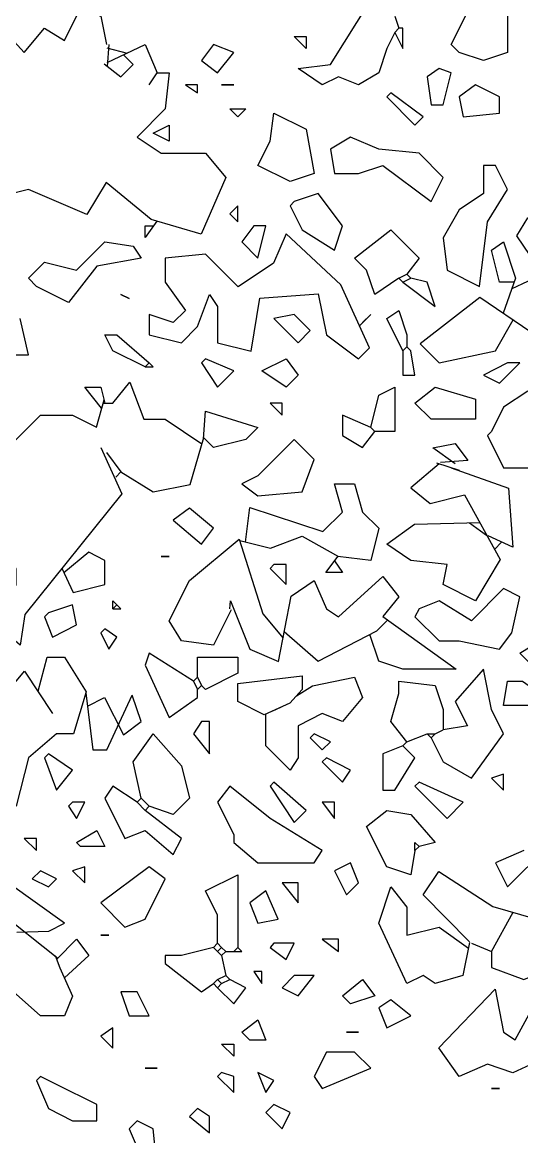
# Model space of a CAD drawing. Header units: metres. Extents: x -3.8 to 7.9, y -0.6 to 14.
# Drawn here: x -1.485 to -0.883, y 10.5 to 11.843 of the extents above; entities that cross this region are included whole.
import ezdxf

# ---------------------------------------------------------------- set-up
doc = ezdxf.new("R2010")
doc.units = ezdxf.units.M
doc.layers.add('ceco.net 88 green shadow', color=102, linetype='Continuous')
doc.layers.add('ceco.net 88 pair trees', color=7, linetype='Continuous')

msp = doc.modelspace()

# ---------------------------------------------------------------- linework, layer by layer
at = {"layer": 'ceco.net 88 green shadow', "linetype": 'Continuous'}
for p, q in [((-1.1136, 11.7924), (-1.065, 11.8702)), ((-0.8998, 11.8702), (-0.8998, 11.807)), ((-0.9678, 11.8167), (-0.9484, 11.8556)), ((-1.0359, 11.8508), (-1.031, 11.8362)), ((-1.1574, 11.8265), (-1.1428, 11.8265)), ((-1.1428, 11.8119), (-1.1574, 11.8265)), ((-1.1428, 11.8265), (-1.1428, 11.8119)), ((-1.0359, 11.8313), (-1.0456, 11.8119)), ((-1.0359, 11.8313), (-1.031, 11.8362)), ((-1.0359, 11.8313), (-1.0262, 11.8119)), ((-1.0262, 11.8362), (-1.031, 11.8362)), ((-1.0262, 11.8119), (-1.0262, 11.8362)), ((-1.2546, 11.8167), (-1.2692, 11.7973)), ((-1.2303, 11.807), (-1.2546, 11.8167)), ((-1.0456, 11.8119), (-1.0553, 11.7827)), ((-0.9581, 11.807), (-0.9678, 11.8167)), ((-1.2497, 11.7827), (-1.2303, 11.807)), ((-0.929, 11.7973), (-0.9581, 11.807)), ((-0.8998, 11.807), (-0.929, 11.7973)), ((-1.2692, 11.7973), (-1.2497, 11.7827)), ((-1.1525, 11.7876), (-1.1136, 11.7924)), ((-1.1234, 11.7681), (-1.1525, 11.7876)), ((-0.9824, 11.7876), (-0.997, 11.7779)), ((-0.9678, 11.7827), (-0.9824, 11.7876)), ((-1.1039, 11.7779), (-1.1234, 11.7681)), ((-1.0796, 11.7681), (-1.1039, 11.7779)), ((-1.0553, 11.7827), (-1.0796, 11.7681)), ((-0.997, 11.7779), (-0.9921, 11.7438)), ((-0.9776, 11.7438), (-0.9678, 11.7827)), ((-1.2886, 11.7681), (-1.274, 11.7584)), ((-1.274, 11.7681), (-1.2886, 11.7681)), ((-1.274, 11.7584), (-1.274, 11.7681)), ((-1.2449, 11.7681), (-1.2303, 11.7681)), ((-1.2303, 11.7681), (-1.2449, 11.7681)), ((-1.0407, 11.7584), (-1.0456, 11.7536)), ((-1.0019, 11.7293), (-1.0407, 11.7584)), ((-0.9387, 11.7681), (-0.9581, 11.7536)), ((-0.9095, 11.7536), (-0.9387, 11.7681)), ((-1.0456, 11.7536), (-1.0116, 11.7195)), ((-0.9921, 11.7438), (-0.9776, 11.7438)), ((-0.9581, 11.7536), (-0.9533, 11.7293)), ((-0.9095, 11.7341), (-0.9095, 11.7536)), ((-1.2351, 11.739), (-1.2157, 11.739)), ((-1.2254, 11.7293), (-1.2351, 11.739)), ((-1.2157, 11.739), (-1.2254, 11.7293)), ((-1.1865, 11.7001), (-1.1817, 11.7341)), ((-1.1817, 11.7341), (-1.1428, 11.7147)), ((-0.9533, 11.7293), (-0.9095, 11.7341)), ((-1.3275, 11.7098), (-1.308, 11.7195)), ((-1.308, 11.7195), (-1.308, 11.7001)), ((-1.0116, 11.7195), (-1.0019, 11.7293)), ((-1.308, 11.7001), (-1.3275, 11.7098)), ((-1.1428, 11.7147), (-1.1331, 11.6612)), ((-1.0893, 11.705), (-1.1136, 11.6904)), ((-1.0553, 11.6904), (-1.0893, 11.705)), ((-1.2011, 11.6709), (-1.1865, 11.7001)), ((-1.1136, 11.6904), (-1.1088, 11.6612)), ((-1.0067, 11.6855), (-1.0553, 11.6904)), ((-0.9776, 11.6564), (-1.0067, 11.6855)), ((-1.1622, 11.6515), (-1.2011, 11.6709)), ((-1.0796, 11.6612), (-1.0505, 11.6709)), ((-1.0505, 11.6709), (-0.9921, 11.6272)), ((-0.9144, 11.6709), (-0.929, 11.6709)), ((-0.929, 11.6709), (-0.929, 11.6369)), ((-0.8998, 11.6418), (-0.9144, 11.6709)), ((-1.1331, 11.6612), (-1.1622, 11.6515)), ((-1.1088, 11.6612), (-1.0796, 11.6612)), ((-0.9921, 11.6272), (-0.9776, 11.6564)), ((-1.1282, 11.6369), (-1.1574, 11.6272)), ((-1.0991, 11.598), (-1.1282, 11.6369)), ((-0.929, 11.6369), (-0.9581, 11.6175)), ((-0.9241, 11.6029), (-0.8998, 11.6418)), ((-1.1574, 11.6272), (-1.1622, 11.6223)), ((-1.2254, 11.6223), (-1.2351, 11.6126)), ((-1.2351, 11.6126), (-1.2254, 11.6029)), ((-1.2254, 11.6029), (-1.2254, 11.6223)), ((-1.1622, 11.6223), (-1.1477, 11.5932)), ((-0.9581, 11.6175), (-0.9776, 11.5835)), ((-1.206, 11.598), (-1.2206, 11.5786)), ((-1.1914, 11.598), (-1.206, 11.598)), ((-1.2011, 11.5592), (-1.1914, 11.598)), ((-1.1088, 11.5689), (-1.0991, 11.598)), ((-0.9338, 11.5251), (-0.9241, 11.6029)), ((-1.1477, 11.5932), (-1.1088, 11.5689)), ((-1.0845, 11.5592), (-1.0407, 11.5932)), ((-1.0407, 11.5932), (-1.0067, 11.5592)), ((-0.9776, 11.5835), (-0.9727, 11.5446)), ((-1.4198, 11.5446), (-1.3858, 11.5786)), ((-1.3858, 11.5786), (-1.3518, 11.5737)), ((-1.3518, 11.5737), (-1.3421, 11.5592)), ((-1.2206, 11.5786), (-1.2011, 11.5592)), ((-1.3421, 11.5592), (-1.3955, 11.5494)), ((-1.0699, 11.5446), (-1.0845, 11.5592)), ((-1.0067, 11.5592), (-1.0213, 11.5397)), ((-1.4781, 11.5349), (-1.4587, 11.5543)), ((-1.4587, 11.5543), (-1.4198, 11.5446)), ((-1.3955, 11.5494), (-1.4295, 11.5057)), ((-1.0602, 11.5154), (-1.0699, 11.5446)), ((-0.9727, 11.5446), (-0.9338, 11.5251)), ((-1.4684, 11.5251), (-1.4781, 11.5349)), ((-1.031, 11.5349), (-1.0602, 11.5154)), ((-1.031, 11.5349), (-1.0213, 11.5397)), ((-1.031, 11.5349), (-1.0262, 11.53)), ((-1.0262, 11.53), (-1.0164, 11.5349)), ((-1.0262, 11.53), (-0.9873, 11.5008)), ((-1.0213, 11.5397), (-1.0164, 11.5349)), ((-0.997, 11.53), (-1.0164, 11.5349)), ((-0.9873, 11.5008), (-0.997, 11.53)), ((-1.4295, 11.5057), (-1.4684, 11.5251)), ((-1.3664, 11.5154), (-1.3566, 11.5106)), ((-1.3566, 11.5106), (-1.3664, 11.5154)), ((-1.1574, 11.4911), (-1.1817, 11.4863)), ((-1.1379, 11.4717), (-1.1574, 11.4911)), ((-1.0456, 11.4863), (-1.031, 11.496)), ((-1.031, 11.496), (-1.0213, 11.4668)), ((-1.4781, 11.4425), (-1.4879, 11.4863)), ((-1.1817, 11.4863), (-1.1525, 11.4571)), ((-1.0262, 11.4474), (-1.0456, 11.4863)), ((-1.3761, 11.4474), (-1.3858, 11.4668)), ((-1.3858, 11.4668), (-1.3712, 11.4668)), ((-1.3712, 11.4668), (-1.3323, 11.4328)), ((-1.1525, 11.4571), (-1.1379, 11.4717)), ((-1.0213, 11.4668), (-1.0213, 11.4522)), ((-1.0262, 11.4474), (-1.0213, 11.4522)), ((-1.0164, 11.4474), (-1.0213, 11.4522)), ((-1.5024, 11.4425), (-1.4781, 11.4425)), ((-1.3372, 11.4279), (-1.3761, 11.4474)), ((-1.2643, 11.4377), (-1.2692, 11.4328)), ((-1.2303, 11.4231), (-1.2643, 11.4377)), ((-1.1963, 11.4231), (-1.1671, 11.4377)), ((-1.1671, 11.4377), (-1.1525, 11.4182)), ((-1.0262, 11.4474), (-1.0262, 11.4182)), ((-1.0116, 11.4182), (-1.0164, 11.4474)), ((-1.3372, 11.4279), (-1.3323, 11.4328)), ((-1.3372, 11.4279), (-1.3275, 11.4279)), ((-1.3275, 11.4279), (-1.3323, 11.4328)), ((-1.2692, 11.4328), (-1.2497, 11.4036)), ((-1.2497, 11.4036), (-1.2303, 11.4231)), ((-1.1671, 11.4036), (-1.1963, 11.4231)), ((-0.8998, 11.4328), (-0.929, 11.4182)), ((-0.9095, 11.4085), (-0.8852, 11.4328)), ((-0.8852, 11.4328), (-0.8998, 11.4328)), ((-1.1525, 11.4182), (-1.1671, 11.4036)), ((-1.0262, 11.4182), (-1.0116, 11.4182)), ((-0.929, 11.4182), (-0.9095, 11.4085)), ((-1.0553, 11.3939), (-1.0359, 11.4036)), ((-1.0359, 11.4036), (-1.0359, 11.3502)), ((-1.0116, 11.3842), (-0.9873, 11.4036)), ((-0.9873, 11.4036), (-0.9387, 11.3891)), ((-0.8755, 11.3988), (-0.9047, 11.3793)), ((-1.1865, 11.3842), (-1.172, 11.3696)), ((-1.172, 11.3842), (-1.1865, 11.3842)), ((-1.172, 11.3696), (-1.172, 11.3842)), ((-1.065, 11.355), (-1.0553, 11.3939)), ((-0.9921, 11.3648), (-1.0116, 11.3842)), ((-0.9387, 11.3891), (-0.9387, 11.3648)), ((-1.065, 11.355), (-1.0991, 11.3696)), ((-1.0991, 11.3696), (-1.0991, 11.3453)), ((-0.9047, 11.3793), (-0.9192, 11.3502)), ((-1.065, 11.355), (-1.0602, 11.3502)), ((-0.9387, 11.3648), (-0.9921, 11.3648)), ((-1.0991, 11.3453), (-1.0748, 11.3307)), ((-1.0748, 11.3307), (-1.0602, 11.3502)), ((-1.0359, 11.3502), (-1.0602, 11.3502)), ((-0.9192, 11.3502), (-0.9241, 11.3453)), ((-0.9241, 11.3453), (-0.9047, 11.3064)), ((-1.1574, 11.3405), (-1.2011, 11.2967)), ((-1.1331, 11.3162), (-1.1574, 11.3405)), ((-1.1477, 11.2773), (-1.1331, 11.3162)), ((-0.9047, 11.3064), (-0.8658, 11.3064)), ((-1.2011, 11.2967), (-1.2206, 11.287)), ((-1.2206, 11.287), (-1.2011, 11.2724)), ((-1.2011, 11.2724), (-1.1477, 11.2773)), ((-1.2837, 11.2578), (-1.3032, 11.2433)), ((-1.2546, 11.2335), (-1.2837, 11.2578)), ((-1.3032, 11.2433), (-1.2692, 11.2141)), ((-1.2692, 11.2141), (-1.2546, 11.2335)), ((-1.3178, 11.1995), (-1.308, 11.1995)), ((-1.308, 11.1995), (-1.3178, 11.1995)), ((-1.1817, 11.1898), (-1.1865, 11.1849)), ((-1.1865, 11.1849), (-1.1671, 11.1655)), ((-1.1671, 11.1898), (-1.1817, 11.1898)), ((-1.1671, 11.1655), (-1.1671, 11.1898)), ((-0.9047, 11.1606), (-0.9435, 11.1218)), ((-0.8852, 11.1509), (-0.9047, 11.1606)), ((-1.4247, 11.1412), (-1.4538, 11.1315)), ((-1.4198, 11.1169), (-1.4247, 11.1412)), ((-1.3761, 11.1363), (-1.3761, 11.1461)), ((-1.3761, 11.1461), (-1.3712, 11.1412)), ((-1.3761, 11.1363), (-1.3712, 11.1412)), ((-1.3664, 11.1363), (-1.3712, 11.1412)), ((-0.9824, 11.1461), (-1.0067, 11.1363)), ((-0.9435, 11.1218), (-0.9824, 11.1461)), ((-0.8949, 11.1072), (-0.8852, 11.1509)), ((-1.4538, 11.1315), (-1.4587, 11.1266)), ((-1.4587, 11.1266), (-1.449, 11.1023)), ((-1.3761, 11.1363), (-1.3664, 11.1363)), ((-1.0067, 11.1363), (-1.0116, 11.1266)), ((-1.0116, 11.1266), (-0.9824, 11.0975)), ((-1.449, 11.1023), (-1.4198, 11.1169)), ((-1.3858, 11.112), (-1.3907, 11.1072)), ((-1.3907, 11.1072), (-1.3809, 11.0877)), ((-1.3712, 11.1023), (-1.3858, 11.112)), ((-1.3809, 11.0877), (-1.3712, 11.1023)), ((-0.9095, 11.0877), (-0.8949, 11.1072)), ((-0.9824, 11.0975), (-0.9581, 11.0975)), ((-0.9581, 11.0975), (-0.9095, 11.0877)), ((-0.8852, 11.0829), (-0.8609, 11.0975)), ((-1.3323, 11.0829), (-1.3372, 11.0683)), ((-1.2789, 11.0489), (-1.3323, 11.0829)), ((-1.274, 11.0537), (-1.274, 11.078)), ((-1.274, 11.078), (-1.2254, 11.078)), ((-1.2254, 11.078), (-1.2254, 11.0586)), ((-0.8706, 11.0683), (-0.8852, 11.0829)), ((-1.3372, 11.0683), (-1.308, 11.0051)), ((-1.2254, 11.0586), (-1.2643, 11.0391)), ((-0.929, 11.0634), (-0.963, 11.0246)), ((-0.9192, 11.0148), (-0.929, 11.0634)), ((-1.2789, 11.0489), (-1.274, 11.0537)), ((-1.2789, 11.0489), (-1.274, 11.0391)), ((-1.274, 11.0537), (-1.2692, 11.044)), ((-1.031, 11.0343), (-1.031, 11.0489)), ((-1.031, 11.0489), (-0.9873, 11.044)), ((-1.274, 11.0391), (-1.2692, 11.044)), ((-1.274, 11.0294), (-1.274, 11.0391)), ((-1.2643, 11.0391), (-1.2692, 11.044)), ((-1.0407, 11.0003), (-1.031, 11.0343)), ((-0.9873, 11.044), (-0.9776, 11.0148)), ((-1.308, 11.0051), (-1.274, 11.0294)), ((-0.963, 11.0246), (-0.9484, 10.9954)), ((-0.9776, 11.0148), (-0.9776, 10.9905)), ((-0.9047, 10.9857), (-0.9192, 11.0148)), ((-1.2692, 11.0003), (-1.2789, 10.9857)), ((-1.2594, 11.0003), (-1.2692, 11.0003)), ((-1.2594, 10.9614), (-1.2594, 11.0003)), ((-1.0213, 10.976), (-1.0407, 11.0003)), ((-0.9484, 10.9954), (-0.9776, 10.9905)), ((-1.3518, 10.9517), (-1.3275, 10.9857)), ((-1.3275, 10.9857), (-1.2935, 10.9468)), ((-1.2789, 10.9857), (-1.2594, 10.9614)), ((-1.1331, 10.9857), (-1.1379, 10.9808)), ((-1.1379, 10.9808), (-1.1234, 10.9662)), ((-1.1136, 10.976), (-1.1331, 10.9857)), ((-1.0213, 10.976), (-0.997, 10.9857)), ((-0.997, 10.9857), (-0.9873, 10.9857)), ((-0.997, 10.9857), (-0.9921, 10.9808)), ((-0.9921, 10.9808), (-0.9873, 10.9857)), ((-0.9921, 10.9808), (-0.9776, 10.9517)), ((-0.9873, 10.9857), (-0.9776, 10.9905)), ((-0.9435, 10.9322), (-0.9047, 10.9857)), ((-1.1234, 10.9662), (-1.1136, 10.976)), ((-1.0262, 10.9711), (-1.0505, 10.9614)), ((-1.0262, 10.9711), (-1.0213, 10.976)), ((-1.0116, 10.9565), (-1.0262, 10.9711)), ((-1.4538, 10.9614), (-1.4587, 10.9565)), ((-1.4587, 10.9565), (-1.4441, 10.9176)), ((-1.4247, 10.9419), (-1.4538, 10.9614)), ((-1.3421, 10.9079), (-1.3518, 10.9517)), ((-1.1185, 10.9565), (-1.1234, 10.9517)), ((-1.1234, 10.9517), (-1.0991, 10.9274)), ((-1.0893, 10.9419), (-1.1185, 10.9565)), ((-1.0505, 10.9614), (-1.0505, 10.9176)), ((-1.0359, 10.9176), (-1.0116, 10.9565)), ((-0.9776, 10.9517), (-0.9435, 10.9322)), ((-1.4441, 10.9176), (-1.4247, 10.9419)), ((-1.2935, 10.9468), (-1.2837, 10.9079)), ((-1.0991, 10.9274), (-1.0893, 10.9419)), ((-1.1817, 10.9274), (-1.1865, 10.9225)), ((-1.1428, 10.8933), (-1.1817, 10.9274)), ((-1.0067, 10.9274), (-1.0116, 10.9225)), ((-0.9533, 10.9031), (-1.0067, 10.9274)), ((-0.9047, 10.9371), (-0.9192, 10.9322)), ((-0.9192, 10.9322), (-0.9047, 10.9176)), ((-0.9047, 10.9176), (-0.9047, 10.9371)), ((-1.3761, 10.9225), (-1.3858, 10.9079)), ((-1.3469, 10.9031), (-1.3761, 10.9225)), ((-1.2351, 10.9225), (-1.2497, 10.9031)), ((-1.1865, 10.8836), (-1.2351, 10.9225)), ((-1.1865, 10.9225), (-1.1574, 10.8788)), ((-1.0505, 10.9176), (-1.0359, 10.9176)), ((-1.0116, 10.9225), (-0.9727, 10.8836)), ((-1.4247, 10.9031), (-1.4295, 10.8982)), ((-1.4295, 10.8982), (-1.4198, 10.8836)), ((-1.4101, 10.9031), (-1.4247, 10.9031)), ((-1.4198, 10.8836), (-1.4101, 10.9031)), ((-1.3858, 10.9079), (-1.3615, 10.8593)), ((-1.3469, 10.9031), (-1.3421, 10.9079)), ((-1.3469, 10.9031), (-1.3372, 10.8933)), ((-1.3421, 10.9079), (-1.3323, 10.8982)), ((-1.3372, 10.8933), (-1.3323, 10.8982)), ((-1.3032, 10.8885), (-1.3323, 10.8982)), ((-1.2837, 10.9079), (-1.3032, 10.8885)), ((-1.2497, 10.9031), (-1.2303, 10.8642)), ((-1.1234, 10.9031), (-1.1088, 10.8836)), ((-1.1088, 10.9031), (-1.1234, 10.9031)), ((-1.1088, 10.8836), (-1.1088, 10.9031)), ((-0.9727, 10.8836), (-0.9533, 10.9031)), ((-1.2935, 10.8593), (-1.3372, 10.8933)), ((-1.1574, 10.8788), (-1.1428, 10.8933)), ((-1.0699, 10.8739), (-1.0456, 10.8933)), ((-1.0456, 10.8933), (-1.0164, 10.8885)), ((-1.0164, 10.8885), (-0.9873, 10.8545)), ((-1.1234, 10.8447), (-1.1865, 10.8836)), ((-1.0456, 10.8253), (-1.0699, 10.8739)), ((-1.483, 10.8593), (-1.4684, 10.8447)), ((-1.4684, 10.8593), (-1.483, 10.8593)), ((-1.4684, 10.8447), (-1.4684, 10.8593)), ((-1.4198, 10.8545), (-1.3955, 10.869)), ((-1.3955, 10.869), (-1.3858, 10.8496)), ((-1.3615, 10.8593), (-1.3372, 10.869)), ((-1.3372, 10.869), (-1.3032, 10.8399)), ((-1.3032, 10.8399), (-1.2935, 10.8593)), ((-1.2303, 10.8642), (-1.2303, 10.8545)), ((-1.415, 10.8496), (-1.4198, 10.8545)), ((-1.3858, 10.8496), (-1.415, 10.8496)), ((-1.2303, 10.8545), (-1.2011, 10.8302)), ((-1.1331, 10.8302), (-1.1234, 10.8447)), ((-1.0116, 10.8447), (-1.0164, 10.8156)), ((-1.0116, 10.8447), (-1.0116, 10.8545)), ((-1.0116, 10.8545), (-1.0067, 10.8496)), ((-1.0116, 10.8447), (-1.0067, 10.8496)), ((-0.9873, 10.8545), (-1.0067, 10.8496)), ((-0.8804, 10.8447), (-0.9144, 10.8302)), ((-0.8998, 10.801), (-0.8463, 10.8545)), ((-1.2011, 10.8302), (-1.1331, 10.8302)), ((-1.0893, 10.8302), (-1.1088, 10.8204)), ((-1.0796, 10.8059), (-1.0893, 10.8302)), ((-0.9144, 10.8302), (-0.8998, 10.801)), ((-1.4636, 10.8204), (-1.4733, 10.8107)), ((-1.4441, 10.8107), (-1.4636, 10.8204)), ((-1.4101, 10.8253), (-1.4247, 10.8204)), ((-1.4247, 10.8204), (-1.4101, 10.8059)), ((-1.4101, 10.8059), (-1.4101, 10.8253)), ((-1.3323, 10.8253), (-1.3907, 10.7816)), ((-1.3129, 10.8107), (-1.3323, 10.8253)), ((-1.1088, 10.8204), (-1.0942, 10.7913)), ((-1.0164, 10.8156), (-1.0456, 10.8253)), ((-1.4733, 10.8107), (-1.4538, 10.801)), ((-1.4538, 10.801), (-1.4441, 10.8107)), ((-1.3372, 10.7621), (-1.3129, 10.8107)), ((-1.2643, 10.7961), (-1.2254, 10.8156)), ((-1.2254, 10.8156), (-1.2254, 10.7864)), ((-1.172, 10.8059), (-1.1525, 10.7816)), ((-1.1525, 10.8059), (-1.172, 10.8059)), ((-1.1525, 10.7816), (-1.1525, 10.8059)), ((-1.0942, 10.7913), (-1.0796, 10.8059)), ((-1.2497, 10.767), (-1.2643, 10.7961)), ((-1.1914, 10.7961), (-1.2108, 10.7816)), ((-1.1768, 10.7621), (-1.1914, 10.7961)), ((-1.3907, 10.7816), (-1.3615, 10.7524)), ((-1.2254, 10.7864), (-1.2254, 10.7281)), ((-1.2108, 10.7816), (-1.2011, 10.7573)), ((-1.2497, 10.733), (-1.2497, 10.767)), ((-1.3615, 10.7524), (-1.3372, 10.7621)), ((-1.2011, 10.7573), (-1.1768, 10.7621)), ((-1.3907, 10.7427), (-1.3809, 10.7427)), ((-1.3809, 10.7427), (-1.3907, 10.7427)), ((-1.1234, 10.7378), (-1.1039, 10.7232)), ((-1.1039, 10.7378), (-1.1234, 10.7378)), ((-1.1039, 10.7232), (-1.1039, 10.7378)), ((-1.2546, 10.7281), (-1.2935, 10.7184)), ((-1.2546, 10.7281), (-1.2497, 10.733)), ((-1.2546, 10.7281), (-1.2497, 10.7232)), ((-1.2497, 10.733), (-1.2449, 10.7281)), ((-1.2497, 10.7232), (-1.2449, 10.7281)), ((-1.2497, 10.7232), (-1.2449, 10.7184)), ((-1.2449, 10.7281), (-1.24, 10.7232)), ((-1.2449, 10.7184), (-1.24, 10.7232)), ((-1.24, 10.7232), (-1.2303, 10.7232)), ((-1.2303, 10.7232), (-1.2254, 10.7281)), ((-1.2303, 10.7232), (-1.2206, 10.7232)), ((-1.2206, 10.7232), (-1.2254, 10.7281)), ((-1.1817, 10.733), (-1.1865, 10.7281)), ((-1.1865, 10.7281), (-1.1671, 10.7135)), ((-1.1574, 10.733), (-1.1817, 10.733)), ((-1.1671, 10.7135), (-1.1574, 10.733)), ((-1.2935, 10.7184), (-1.3129, 10.7184)), ((-1.3129, 10.7184), (-1.3129, 10.7087)), ((-1.2449, 10.7184), (-1.24, 10.6941)), ((-1.3129, 10.7087), (-1.2692, 10.6746)), ((-1.206, 10.6989), (-1.1963, 10.6844)), ((-1.1963, 10.6989), (-1.206, 10.6989)), ((-1.1963, 10.6844), (-1.1963, 10.6989)), ((-1.2692, 10.6746), (-1.2546, 10.6844)), ((-1.2546, 10.6844), (-1.2497, 10.6892)), ((-1.2546, 10.6844), (-1.2497, 10.6795)), ((-1.2497, 10.6892), (-1.24, 10.6941)), ((-1.2497, 10.6892), (-1.2449, 10.6844)), ((-1.2497, 10.6795), (-1.2449, 10.6844)), ((-1.2449, 10.6844), (-1.2351, 10.6892)), ((-1.24, 10.6941), (-1.2351, 10.6892)), ((-1.2157, 10.6795), (-1.2351, 10.6892)), ((-1.1574, 10.6941), (-1.172, 10.6795)), ((-1.1331, 10.6941), (-1.1574, 10.6941)), ((-1.1525, 10.6698), (-1.1331, 10.6941)), ((-1.0991, 10.6698), (-1.0748, 10.6892)), ((-1.0748, 10.6892), (-1.0602, 10.6698)), ((-1.3664, 10.6746), (-1.3566, 10.6455)), ((-1.3469, 10.6746), (-1.3664, 10.6746)), ((-1.3323, 10.6455), (-1.3469, 10.6746)), ((-1.2497, 10.6795), (-1.2303, 10.6601)), ((-1.2303, 10.6601), (-1.2157, 10.6795)), ((-1.172, 10.6795), (-1.1525, 10.6698)), ((-1.0893, 10.6601), (-1.0991, 10.6698)), ((-1.0602, 10.6698), (-1.0893, 10.6601)), ((-1.0407, 10.6649), (-1.0553, 10.6552)), ((-1.0164, 10.6455), (-1.0407, 10.6649)), ((-1.3566, 10.6455), (-1.3323, 10.6455)), ((-1.0553, 10.6552), (-1.0456, 10.6309)), ((-1.0456, 10.6309), (-1.0164, 10.6455)), ((-1.3761, 10.6309), (-1.3907, 10.6212)), ((-1.3761, 10.6066), (-1.3761, 10.6309)), ((-1.2206, 10.626), (-1.2011, 10.6406)), ((-1.2011, 10.6406), (-1.1914, 10.6163)), ((-1.3907, 10.6212), (-1.3761, 10.6066)), ((-1.2108, 10.6163), (-1.2206, 10.626)), ((-1.1914, 10.6163), (-1.2108, 10.6163)), ((-1.0942, 10.626), (-1.0796, 10.626)), ((-1.0796, 10.626), (-1.0942, 10.626)), ((-1.2449, 10.6115), (-1.2303, 10.6115)), ((-1.2303, 10.5969), (-1.2449, 10.6115)), ((-1.2303, 10.6115), (-1.2303, 10.5969)), ((-1.1185, 10.6017), (-1.1331, 10.5726)), ((-1.0845, 10.6017), (-1.1185, 10.6017)), ((-1.065, 10.5823), (-1.0845, 10.6017)), ((-1.3372, 10.5823), (-1.3226, 10.5823)), ((-1.3226, 10.5823), (-1.3372, 10.5823)), ((-1.2449, 10.5774), (-1.2497, 10.5726)), ((-1.2303, 10.5726), (-1.2449, 10.5774)), ((-1.2011, 10.5774), (-1.1914, 10.5531)), ((-1.1817, 10.5677), (-1.2011, 10.5774)), ((-1.1234, 10.558), (-1.065, 10.5823)), ((-1.4636, 10.5726), (-1.4684, 10.5677)), ((-1.4684, 10.5677), (-1.4538, 10.5337)), ((-1.4441, 10.5629), (-1.4636, 10.5726)), ((-1.3955, 10.5386), (-1.4441, 10.5629)), ((-1.2497, 10.5726), (-1.2303, 10.5531)), ((-1.2303, 10.5531), (-1.2303, 10.5726)), ((-1.1914, 10.5531), (-1.1817, 10.5677)), ((-1.1331, 10.5726), (-1.1234, 10.558)), ((-0.9192, 10.558), (-0.9095, 10.558)), ((-0.9095, 10.558), (-0.9192, 10.558)), ((-1.3955, 10.5191), (-1.3955, 10.5386)), ((-1.1817, 10.5386), (-1.1914, 10.5288)), ((-1.1622, 10.5288), (-1.1817, 10.5386)), ((-1.4538, 10.5337), (-1.4247, 10.5191)), ((-1.274, 10.5337), (-1.2837, 10.524)), ((-1.2837, 10.524), (-1.2594, 10.5045)), ((-1.2594, 10.524), (-1.274, 10.5337)), ((-1.2594, 10.5045), (-1.2594, 10.524)), ((-1.1914, 10.5288), (-1.172, 10.5094)), ((-1.172, 10.5094), (-1.1622, 10.5288)), ((-1.4247, 10.5191), (-1.3955, 10.5191)), ((-1.3469, 10.5191), (-1.3566, 10.5094)), ((-1.3566, 10.5094), (-1.3421, 10.4754)), ((-1.3275, 10.5094), (-1.3469, 10.5191)), ((-1.3226, 10.4608), (-1.3275, 10.5094))]:
    msp.add_line(p, q, dxfattribs=at)
at = {"layer": 'ceco.net 88 pair trees', "linetype": 'Continuous'}
for p, q in [((-1.3834, 11.8126), (-1.3588, 11.8063)), ((-1.3809, 11.8167), (-1.3829, 11.7903)), ((-1.3323, 11.7681), (-1.3226, 11.7827)), ((-0.8944, 11.5227), (-0.8565, 11.54)), ((-1.3839, 11.3249), (-1.3664, 11.3016)), ((-1.3727, 11.295), (-1.3664, 11.3016)), ((-0.9858, 11.3125), (-0.9584, 11.3033)), ((-0.9457, 11.2401), (-0.9326, 11.2304)), ((-0.9326, 11.2304), (-0.9251, 11.225)), ((-0.9156, 11.208), (-0.9071, 11.2168)), ((-1.0575, 11.1099), (-1.0444, 11.123)), ((-1.1477, 11.0391), (-1.1625, 11.0226)), ((-1.1625, 11.0226), (-1.1936, 11.0085)), ((-1.1831, 11.0134), (-1.1734, 11.0178)), ((-1.5292, 10.7838), (-1.4424, 10.7152)), ((-0.9192, 10.7232), (-0.893, 10.7704)), ((-0.9435, 10.733), (-0.9192, 10.7232)), ((-1.4458, 10.7181), (-1.44, 10.7033))]:
    msp.add_line(p, q, dxfattribs=at)
for points in [[(-1.5267, 11.8848), (-1.5365, 11.8653), (-1.483, 11.807), (-1.4587, 11.8362), (-1.4344, 11.8216), (-1.415, 11.8605), (-1.3907, 11.8508), (-1.3836, 11.8167)], [(-1.3831, 11.7949), (-1.337, 11.8165), (-1.3226, 11.7827)], [(-1.3868, 11.7932), (-1.3664, 11.7779), (-1.3518, 11.7924), (-1.3634, 11.8041)], [(-1.3226, 11.7827), (-1.308, 11.7827), (-1.3129, 11.739), (-1.3469, 11.705), (-1.3178, 11.6855), (-1.2643, 11.6855), (-1.24, 11.6564), (-1.2694, 11.5881), (-1.3299, 11.6058), (-1.3843, 11.6503), (-1.4077, 11.6117), (-1.4781, 11.6418), (-1.517, 11.6321)], [(-0.8575, 11.5397), (-0.8886, 11.5859), (-0.8755, 11.6078), (-0.8359, 11.6165), (-0.7166, 11.5723)], [(-1.3229, 11.6036), (-1.3372, 11.584), (-1.3372, 11.598), (-1.327, 11.598)], [(-1.1987, 11.5108), (-1.1285, 11.5162), (-1.1185, 11.4668), (-1.0796, 11.4377), (-1.0665, 11.4508), (-1.101, 11.5268), (-1.1671, 11.5883), (-1.1822, 11.5531), (-1.2249, 11.5247), (-1.2643, 11.564), (-1.3129, 11.5592), (-1.3129, 11.53), (-1.2886, 11.496), (-1.3032, 11.4814), (-1.3323, 11.4911), (-1.3323, 11.4668), (-1.2935, 11.4571), (-1.274, 11.4765), (-1.2594, 11.5154), (-1.2497, 11.5008), (-1.2497, 11.4571), (-1.2094, 11.4471), (-1.1987, 11.5108)], [(-0.8918, 11.53), (-0.9095, 11.53), (-0.9192, 11.5689), (-0.9047, 11.5786), (-0.8901, 11.5349), (-0.9051, 11.4926)], [(-0.8667, 11.5354), (-0.8561, 11.53), (-0.8512, 11.5008), (-0.8719, 11.47), (-0.9333, 11.5115), (-1.0053, 11.4556), (-0.9824, 11.4328), (-0.9144, 11.4474), (-0.8932, 11.4846)], [(-1.0786, 11.4775), (-1.065, 11.4911), (-1.0748, 11.4814)], [(-1.388, 11.3842), (-1.3761, 11.3842), (-1.3557, 11.4097), (-1.3389, 11.3648), (-1.3129, 11.3648), (-1.2687, 11.3351)], [(-1.3897, 11.3781), (-1.4101, 11.4036), (-1.3907, 11.4036), (-1.3858, 11.3842)], [(-1.4932, 11.34), (-1.4636, 11.3696), (-1.4247, 11.3696), (-1.396, 11.3553), (-1.3868, 11.3883)], [(-1.2667, 11.3412), (-1.2643, 11.3745), (-1.2011, 11.355), (-1.2157, 11.3405), (-1.2546, 11.3307), (-1.2667, 11.3429)], [(-1.3664, 11.3016), (-1.3275, 11.2773), (-1.2828, 11.2863), (-1.2665, 11.3427)], [(-1.3907, 11.3307), (-1.3654, 11.2751), (-1.4825, 11.1293), (-1.4879, 11.0926), (-1.517, 11.1169), (-1.4927, 11.1655), (-1.4927, 11.1849), (-1.5122, 11.1849), (-1.5559, 11.2141), (-1.5656, 11.2335), (-1.5365, 11.2627), (-1.5462, 11.2821), (-1.5851, 11.2773), (-1.5996, 11.321), (-1.6191, 11.321), (-1.6288, 11.287), (-1.692, 11.2773), (-1.6711, 11.2301)], [(-0.963, 11.3113), (-0.9902, 11.3303), (-0.963, 11.3356), (-0.9477, 11.3152), (-0.9807, 11.3128)], [(-0.9824, 11.3113), (-1.0164, 11.2821), (-0.9931, 11.2634), (-0.952, 11.2736), (-0.9088, 11.1959), (-0.9387, 11.1461), (-0.9776, 11.1655), (-0.9727, 11.1898), (-1.0164, 11.1947), (-1.0456, 11.2141), (-1.0121, 11.2382), (-0.9333, 11.2403)], [(-0.9678, 11.3064), (-0.8988, 11.2819), (-0.8935, 11.2107), (-0.9234, 11.2241)], [(-1.2159, 11.2168), (-1.2108, 11.2586), (-1.1229, 11.2294), (-1.0991, 11.253), (-1.1088, 11.287), (-1.0845, 11.287), (-1.0748, 11.253), (-1.0553, 11.2335), (-1.065, 11.1947), (-1.1046, 11.1995)], [(-1.2332, 11.1351), (-1.2546, 11.0926), (-1.2935, 11.0975), (-1.308, 11.1218), (-1.2837, 11.1704), (-1.2237, 11.2204), (-1.1953, 11.1303), (-1.1707, 11.1009)], [(-1.223, 11.2185), (-1.1858, 11.2095), (-1.1477, 11.2238), (-1.1039, 11.1995)], [(-1.4378, 11.1852), (-1.4242, 11.1558), (-1.3858, 11.1655), (-1.3858, 11.1947), (-1.4052, 11.2044), (-1.4351, 11.1796)], [(-1.1085, 11.1942), (-1.0991, 11.1801), (-1.119, 11.1801), (-1.1044, 11.1998)], [(-1.2351, 11.1363), (-1.2342, 11.1461), (-1.2108, 11.0877), (-1.1761, 11.0729), (-1.161, 11.1517), (-1.1331, 11.1704), (-1.1185, 11.1363), (-1.1039, 11.1266), (-1.0505, 11.1752), (-1.031, 11.1509), (-1.0502, 11.1271), (-0.962, 11.0634), (-1.0262, 11.0634), (-1.0553, 11.0732), (-1.066, 11.1055)], [(-1.1693, 11.1091), (-1.1282, 11.0732), (-1.0575, 11.1099)], [(-1.4662, 11.0372), (-1.4555, 11.078), (-1.4344, 11.078), (-1.4084, 11.0362), (-1.4237, 10.9857), (-1.4441, 10.9857), (-1.4781, 10.9565), (-1.4927, 10.8982), (-1.5219, 10.8982), (-1.5321, 10.9339), (-1.6147, 10.9886)], [(-1.552, 11.0766), (-1.5226, 11.0136), (-1.4828, 11.0613), (-1.449, 11.01)], [(-0.8755, 11.0197), (-0.9047, 11.0197), (-0.8998, 11.0489), (-0.8818, 11.0489), (-0.8371, 11.0178), (-0.822, 11.0683), (-0.807, 11.0683), (-0.735, 10.9813)], [(-1.1936, 11.0085), (-1.2254, 11.0246), (-1.2254, 11.0464), (-1.1477, 11.0554), (-1.1477, 11.0391)], [(-1.1545, 11.0314), (-1.1353, 11.0435), (-1.0845, 11.0537), (-1.0748, 11.0294), (-1.0991, 11.0003), (-1.1234, 11.01), (-1.1525, 10.9954), (-1.1525, 10.9565), (-1.1622, 10.9419), (-1.1914, 10.9711), (-1.1914, 11.0095)], [(-1.4086, 11.035), (-1.4001, 10.9662), (-1.3834, 10.9662), (-1.3527, 11.0323)], [(-1.4067, 11.019), (-1.3863, 11.0292), (-1.3634, 10.9842), (-1.3421, 11.0003), (-1.3527, 11.0323)], [(-1.44, 10.7033), (-1.4249, 10.6693), (-1.4344, 10.6455), (-1.4636, 10.6455), (-1.5073, 10.6844), (-1.5608, 10.7913), (-1.5753, 10.8399), (-1.5294, 10.8214), (-1.5374, 10.792)], [(-0.9457, 10.7349), (-1.0019, 10.7913), (-0.9829, 10.8197), (-0.9175, 10.7774), (-0.8663, 10.7626)], [(-1.492, 10.7463), (-1.4533, 10.7478), (-1.4344, 10.7573), (-1.5024, 10.8059), (-1.535, 10.7896)], [(-0.946, 10.7339), (-0.9537, 10.6941), (-0.9873, 10.6844), (-1.0019, 10.6941), (-1.0213, 10.6844), (-1.0553, 10.7573), (-1.0407, 10.801), (-1.0213, 10.7767), (-1.0213, 10.7427), (-0.9824, 10.7524), (-0.9472, 10.7271)], [(-1.4441, 10.7135), (-1.4198, 10.7378), (-1.405, 10.7181), (-1.4346, 10.6912)], [(-0.9192, 10.7232), (-0.9192, 10.7038), (-0.8804, 10.6892), (-0.8514, 10.7016), (-0.7506, 10.6766)], [(-0.8682, 10.5884), (-0.8463, 10.5774), (-0.8463, 10.5986), (-0.8935, 10.577), (-0.9241, 10.5872), (-0.9581, 10.5726), (-0.9829, 10.6071), (-0.9149, 10.6776), (-0.9047, 10.626), (-0.8906, 10.6166), (-0.8565, 10.6795), (-0.7832, 10.6649), (-0.7686, 10.6455), (-0.7832, 10.6358), (-0.8123, 10.6455), (-0.8415, 10.6309), (-0.8575, 10.5935)]]:
    msp.add_lwpolyline(points, dxfattribs=at)

doc.saveas('drawing.dxf')
